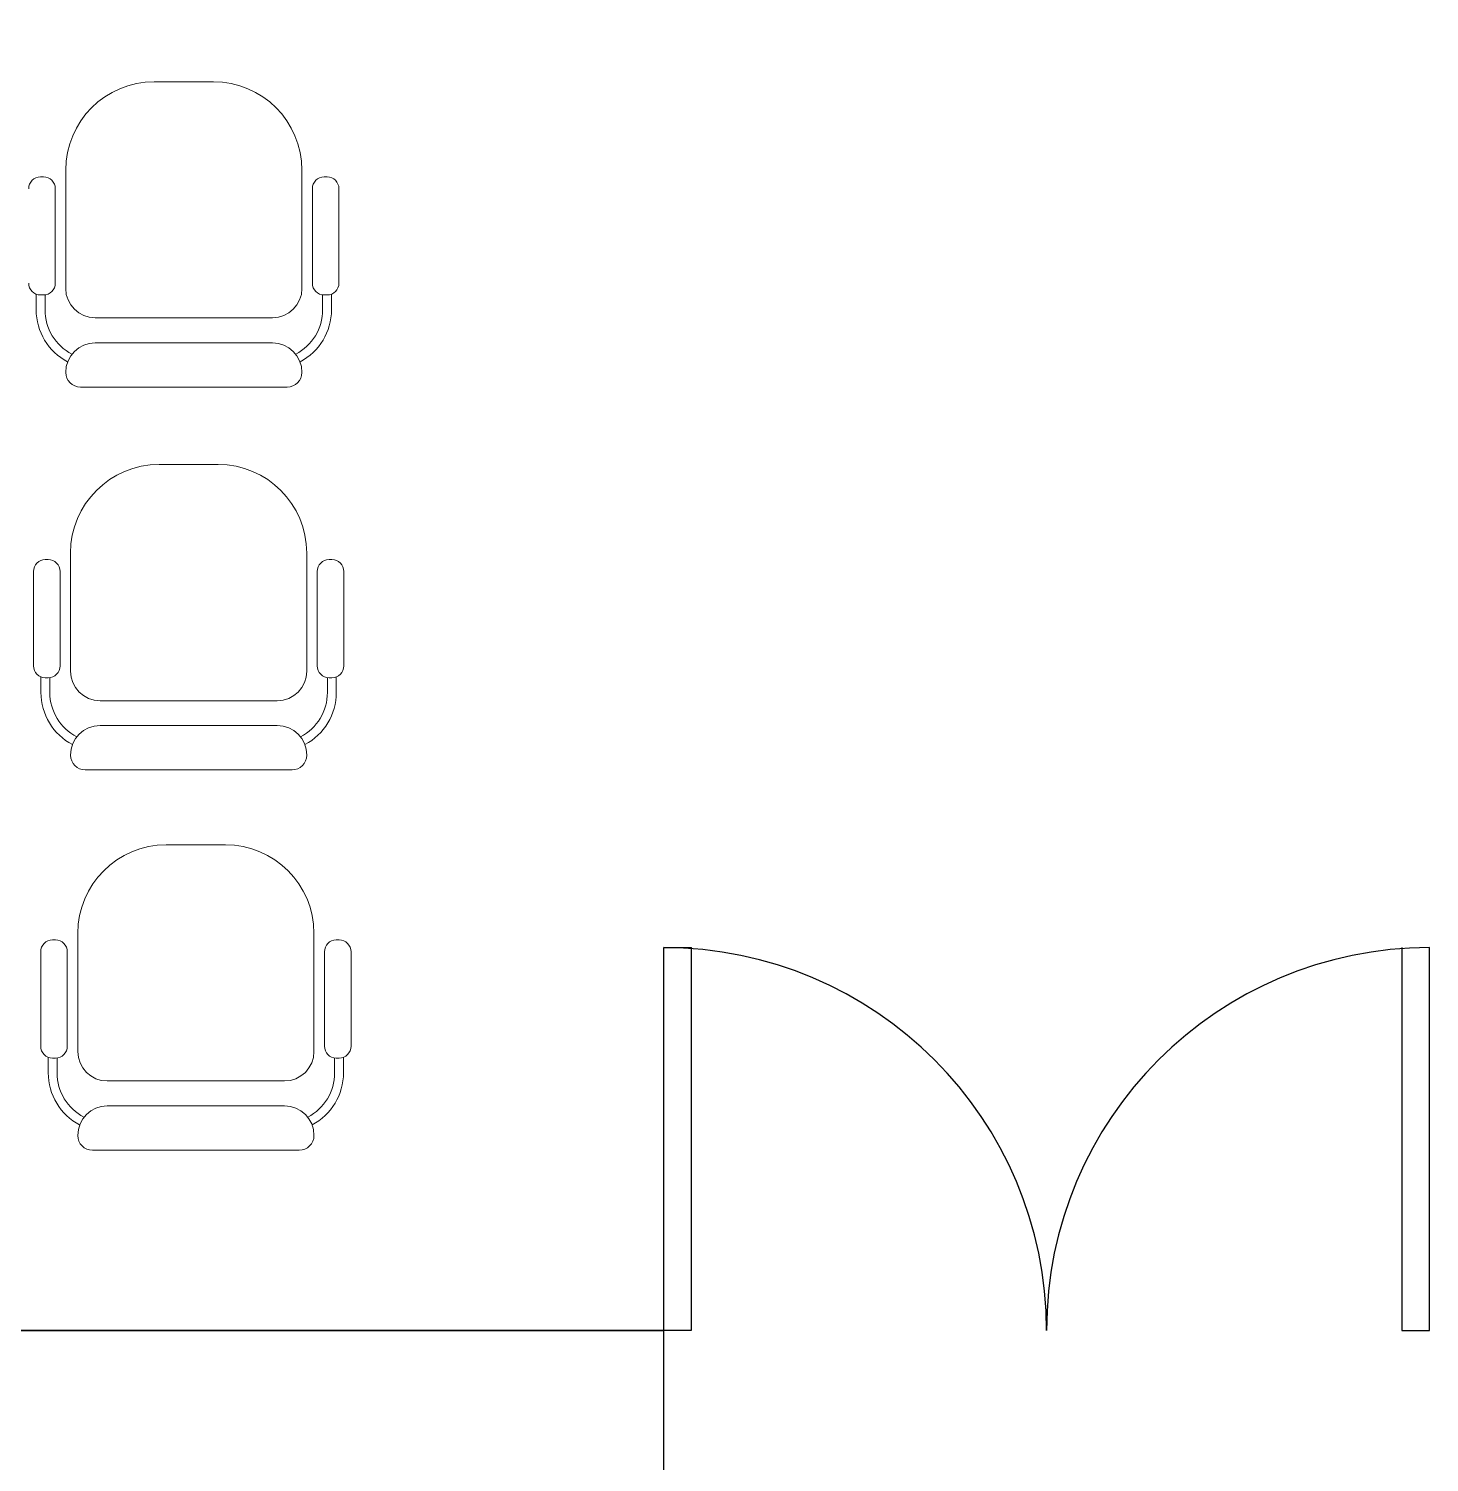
# Model space of a CAD drawing. Header units: millimetres. Extents: x -1911 to 4021, y -174 to 2851.
# Drawn here: x 733.3 to 989.4, y 1414.3 to 1676.5 of the extents above; entities that cross this region are included whole.
import ezdxf

# ---------------------------------------------------------------- set-up
doc = ezdxf.new("R2010")
doc.units = ezdxf.units.MM
doc.layers.add('ARREDI attrezzature - furniture', color=175, linetype='Continuous', lineweight=9)

msp = doc.modelspace()

# ---------------------------------------------------------------- linework, layer by layer
at = {"color": 3}
for p, q in [((849.42, 1438.43), (849.42, 1508.43)), ((854.42, 1508.43), (854.42, 1438.43)), ((984.42, 1508.43), (984.42, 1438.43)), ((989.42, 1438.43), (989.42, 1508.43)), ((854.42, 1438.43), (849.42, 1438.43)), ((984.42, 1438.43), (989.42, 1438.43))]:
    msp.add_line(p, q, dxfattribs=at)
for p, q in [((849.48, 1508.43), (854.48, 1508.43)), ((249.42, 1438.43), (849.42, 1438.43))]:
    msp.add_line(p, q)
at = {"color": 0}
for p, q in [((849.42, 1438.43), (649.42, 1438.43)), ((849.42, 1408.43), (849.42, 1438.43))]:
    msp.add_line(p, q, dxfattribs=at)
at = {"color": 2}
for radius in [700.64, 695.64]:
    msp.add_arc((919.42, 1408.43), radius, 2.45403, 177.54597, dxfattribs=at)
at = {"color": 3}
for centre, start, end in [((849.42, 1438.43), 0, 90), ((989.42, 1438.43), 90, 180)]:
    msp.add_arc(centre, 70, start, end, dxfattribs=at)
at = {"layer": 'ARREDI attrezzature - furniture'}
for p, q in [((767.07, 1666.8), (756.27, 1666.8)), ((767.07, 1666.8), (756.27, 1666.8)), ((767.07, 1666.8), (756.27, 1666.8)), ((767.07, 1666.8), (756.27, 1666.8)), ((767.07, 1666.8), (756.27, 1666.8)), ((767.07, 1666.8), (756.27, 1666.8)), ((736, 1649.4), (735.46, 1649.4)), ((736, 1649.4), (735.46, 1649.4)), ((736, 1649.4), (735.46, 1649.4)), ((736, 1649.4), (735.46, 1649.4)), ((736, 1649.4), (735.46, 1649.4)), ((736, 1649.4), (735.46, 1649.4)), ((740.07, 1650.6), (740.07, 1629)), ((740.07, 1650.6), (740.07, 1629)), ((740.07, 1650.6), (740.07, 1629)), ((740.07, 1650.6), (740.07, 1629)), ((740.07, 1650.6), (740.07, 1629)), ((740.07, 1650.6), (740.07, 1629)), ((783.27, 1629), (783.27, 1650.6)), ((783.27, 1629), (783.27, 1650.6)), ((783.27, 1629), (783.27, 1650.6)), ((783.27, 1629), (783.27, 1650.6)), ((783.27, 1629), (783.27, 1650.6)), ((783.27, 1629), (783.27, 1650.6)), ((787.33, 1649.4), (787.87, 1649.4)), ((787.33, 1649.4), (787.87, 1649.4)), ((787.33, 1649.4), (787.87, 1649.4)), ((787.33, 1649.4), (787.87, 1649.4)), ((787.33, 1649.4), (787.87, 1649.4)), ((787.33, 1649.4), (787.87, 1649.4)), ((738.16, 1629.96), (738.16, 1647.24)), ((738.16, 1629.96), (738.16, 1647.24)), ((738.16, 1629.96), (738.16, 1647.24)), ((738.16, 1629.96), (738.16, 1647.24)), ((738.16, 1629.96), (738.16, 1647.24)), ((738.16, 1629.96), (738.16, 1647.24)), ((785.17, 1629.96), (785.17, 1647.24)), ((785.17, 1629.96), (785.17, 1647.24)), ((785.17, 1629.96), (785.17, 1647.24)), ((785.17, 1629.96), (785.17, 1647.24)), ((785.17, 1629.96), (785.17, 1647.24)), ((785.17, 1629.96), (785.17, 1647.24)), ((790.03, 1647.24), (790.03, 1629.96)), ((790.03, 1647.24), (790.03, 1629.96)), ((790.03, 1647.24), (790.03, 1629.96)), ((790.03, 1647.24), (790.03, 1629.96)), ((790.03, 1647.24), (790.03, 1629.96)), ((790.03, 1647.24), (790.03, 1629.96)), ((734.67, 1625.1), (734.67, 1627.95)), ((734.67, 1625.1), (734.67, 1627.95)), ((734.67, 1625.1), (734.67, 1627.95)), ((734.67, 1625.1), (734.67, 1627.95)), ((734.67, 1625.1), (734.67, 1627.95)), ((734.67, 1625.1), (734.67, 1627.95)), ((735.46, 1627.8), (736, 1627.8)), ((735.46, 1627.8), (736, 1627.8)), ((735.46, 1627.8), (736, 1627.8)), ((735.46, 1627.8), (736, 1627.8)), ((735.46, 1627.8), (736, 1627.8)), ((735.46, 1627.8), (736, 1627.8)), ((736.29, 1625.1), (736.29, 1627.82)), ((736.29, 1625.1), (736.29, 1627.82)), ((736.29, 1625.1), (736.29, 1627.82)), ((736.29, 1625.1), (736.29, 1627.82)), ((736.29, 1625.1), (736.29, 1627.82)), ((736.29, 1625.1), (736.29, 1627.82)), ((787.05, 1625.1), (787.05, 1627.82)), ((787.05, 1625.1), (787.05, 1627.82)), ((787.05, 1625.1), (787.05, 1627.82)), ((787.05, 1625.1), (787.05, 1627.82)), ((787.05, 1625.1), (787.05, 1627.82)), ((787.05, 1625.1), (787.05, 1627.82)), ((787.87, 1627.8), (787.33, 1627.8)), ((787.87, 1627.8), (787.33, 1627.8)), ((787.87, 1627.8), (787.33, 1627.8)), ((787.87, 1627.8), (787.33, 1627.8)), ((787.87, 1627.8), (787.33, 1627.8)), ((787.87, 1627.8), (787.33, 1627.8)), ((788.67, 1625.1), (788.67, 1627.95)), ((788.67, 1625.1), (788.67, 1627.95)), ((788.67, 1625.1), (788.67, 1627.95)), ((788.67, 1625.1), (788.67, 1627.95)), ((788.67, 1625.1), (788.67, 1627.95)), ((788.67, 1625.1), (788.67, 1627.95)), ((745.47, 1623.6), (777.87, 1623.6)), ((745.47, 1623.6), (777.87, 1623.6)), ((745.47, 1623.6), (777.87, 1623.6)), ((745.47, 1623.6), (777.87, 1623.6)), ((745.47, 1623.6), (777.87, 1623.6)), ((745.47, 1623.6), (777.87, 1623.6)), ((777.87, 1619.04), (745.47, 1619.04)), ((777.87, 1619.04), (745.47, 1619.04)), ((777.87, 1619.04), (745.47, 1619.04)), ((777.87, 1619.04), (745.47, 1619.04)), ((777.87, 1619.04), (745.47, 1619.04)), ((777.87, 1619.04), (745.47, 1619.04)), ((740.07, 1613.64), (740.07, 1613.64)), ((740.07, 1613.64), (740.07, 1613.64)), ((740.07, 1613.64), (740.07, 1613.64)), ((740.07, 1613.64), (740.07, 1613.64)), ((740.07, 1613.64), (740.07, 1613.64)), ((740.07, 1613.64), (740.07, 1613.64)), ((783.27, 1613.64), (783.27, 1613.64)), ((783.27, 1613.64), (783.27, 1613.64)), ((783.27, 1613.64), (783.27, 1613.64)), ((783.27, 1613.64), (783.27, 1613.64)), ((783.27, 1613.64), (783.27, 1613.64)), ((783.27, 1613.64), (783.27, 1613.64)), ((742.77, 1610.94), (780.57, 1610.94)), ((742.77, 1610.94), (780.57, 1610.94)), ((742.77, 1610.94), (780.57, 1610.94)), ((742.77, 1610.94), (780.57, 1610.94)), ((767.95, 1596.8), (757.15, 1596.8)), ((767.95, 1596.8), (757.15, 1596.8)), ((767.95, 1596.8), (757.15, 1596.8)), ((767.95, 1596.8), (757.15, 1596.8)), ((767.95, 1596.8), (757.15, 1596.8)), ((767.95, 1596.8), (757.15, 1596.8)), ((736.88, 1579.4), (736.34, 1579.4)), ((736.88, 1579.4), (736.34, 1579.4)), ((736.88, 1579.4), (736.34, 1579.4)), ((736.88, 1579.4), (736.34, 1579.4)), ((736.88, 1579.4), (736.34, 1579.4)), ((736.88, 1579.4), (736.34, 1579.4)), ((740.95, 1580.6), (740.95, 1559)), ((740.95, 1580.6), (740.95, 1559)), ((740.95, 1580.6), (740.95, 1559)), ((740.95, 1580.6), (740.95, 1559)), ((740.95, 1580.6), (740.95, 1559)), ((740.95, 1580.6), (740.95, 1559)), ((784.15, 1559), (784.15, 1580.6)), ((784.15, 1559), (784.15, 1580.6)), ((784.15, 1559), (784.15, 1580.6)), ((784.15, 1559), (784.15, 1580.6)), ((784.15, 1559), (784.15, 1580.6)), ((784.15, 1559), (784.15, 1580.6)), ((788.22, 1579.4), (788.76, 1579.4)), ((788.22, 1579.4), (788.76, 1579.4)), ((788.22, 1579.4), (788.76, 1579.4)), ((788.22, 1579.4), (788.76, 1579.4)), ((788.22, 1579.4), (788.76, 1579.4)), ((788.22, 1579.4), (788.76, 1579.4)), ((734.18, 1577.24), (734.18, 1559.96)), ((734.18, 1577.24), (734.18, 1559.96)), ((734.18, 1577.24), (734.18, 1559.96)), ((734.18, 1577.24), (734.18, 1559.96)), ((734.18, 1577.24), (734.18, 1559.96)), ((734.18, 1577.24), (734.18, 1559.96)), ((739.04, 1559.96), (739.04, 1577.24)), ((739.04, 1559.96), (739.04, 1577.24)), ((739.04, 1559.96), (739.04, 1577.24)), ((739.04, 1559.96), (739.04, 1577.24)), ((739.04, 1559.96), (739.04, 1577.24)), ((739.04, 1559.96), (739.04, 1577.24)), ((786.06, 1559.96), (786.06, 1577.24)), ((786.06, 1559.96), (786.06, 1577.24)), ((786.06, 1559.96), (786.06, 1577.24)), ((786.06, 1559.96), (786.06, 1577.24)), ((786.06, 1559.96), (786.06, 1577.24)), ((786.06, 1559.96), (786.06, 1577.24)), ((790.92, 1577.24), (790.92, 1559.96)), ((790.92, 1577.24), (790.92, 1559.96)), ((790.92, 1577.24), (790.92, 1559.96)), ((790.92, 1577.24), (790.92, 1559.96)), ((790.92, 1577.24), (790.92, 1559.96)), ((790.92, 1577.24), (790.92, 1559.96)), ((735.55, 1555.1), (735.55, 1557.95)), ((735.55, 1555.1), (735.55, 1557.95)), ((735.55, 1555.1), (735.55, 1557.95)), ((735.55, 1555.1), (735.55, 1557.95)), ((735.55, 1555.1), (735.55, 1557.95)), ((735.55, 1555.1), (735.55, 1557.95)), ((736.34, 1557.8), (736.88, 1557.8)), ((736.34, 1557.8), (736.88, 1557.8)), ((736.34, 1557.8), (736.88, 1557.8)), ((736.34, 1557.8), (736.88, 1557.8)), ((736.34, 1557.8), (736.88, 1557.8)), ((736.34, 1557.8), (736.88, 1557.8)), ((737.17, 1555.1), (737.17, 1557.82)), ((737.17, 1555.1), (737.17, 1557.82)), ((737.17, 1555.1), (737.17, 1557.82)), ((737.17, 1555.1), (737.17, 1557.82)), ((737.17, 1555.1), (737.17, 1557.82)), ((737.17, 1555.1), (737.17, 1557.82)), ((787.93, 1555.1), (787.93, 1557.82)), ((787.93, 1555.1), (787.93, 1557.82)), ((787.93, 1555.1), (787.93, 1557.82)), ((787.93, 1555.1), (787.93, 1557.82)), ((787.93, 1555.1), (787.93, 1557.82)), ((787.93, 1555.1), (787.93, 1557.82)), ((788.76, 1557.8), (788.22, 1557.8)), ((788.76, 1557.8), (788.22, 1557.8)), ((788.76, 1557.8), (788.22, 1557.8)), ((788.76, 1557.8), (788.22, 1557.8)), ((788.76, 1557.8), (788.22, 1557.8)), ((788.76, 1557.8), (788.22, 1557.8)), ((789.55, 1555.1), (789.55, 1557.95)), ((789.55, 1555.1), (789.55, 1557.95)), ((789.55, 1555.1), (789.55, 1557.95)), ((789.55, 1555.1), (789.55, 1557.95)), ((789.55, 1555.1), (789.55, 1557.95)), ((789.55, 1555.1), (789.55, 1557.95)), ((746.35, 1553.6), (778.75, 1553.6)), ((746.35, 1553.6), (778.75, 1553.6)), ((746.35, 1553.6), (778.75, 1553.6)), ((746.35, 1553.6), (778.75, 1553.6)), ((746.35, 1553.6), (778.75, 1553.6)), ((746.35, 1553.6), (778.75, 1553.6)), ((778.75, 1549.04), (746.35, 1549.04)), ((778.75, 1549.04), (746.35, 1549.04)), ((778.75, 1549.04), (746.35, 1549.04)), ((778.75, 1549.04), (746.35, 1549.04)), ((778.75, 1549.04), (746.35, 1549.04)), ((778.75, 1549.04), (746.35, 1549.04)), ((740.95, 1543.64), (740.95, 1543.64)), ((740.95, 1543.64), (740.95, 1543.64)), ((740.95, 1543.64), (740.95, 1543.64)), ((740.95, 1543.64), (740.95, 1543.64)), ((740.95, 1543.64), (740.95, 1543.64)), ((740.95, 1543.64), (740.95, 1543.64)), ((784.15, 1543.64), (784.15, 1543.64)), ((784.15, 1543.64), (784.15, 1543.64)), ((784.15, 1543.64), (784.15, 1543.64)), ((784.15, 1543.64), (784.15, 1543.64)), ((784.15, 1543.64), (784.15, 1543.64)), ((784.15, 1543.64), (784.15, 1543.64)), ((743.65, 1540.94), (781.45, 1540.94)), ((743.65, 1540.94), (781.45, 1540.94)), ((743.65, 1540.94), (781.45, 1540.94)), ((743.65, 1540.94), (781.45, 1540.94)), ((769.27, 1527.24), (758.47, 1527.24)), ((769.27, 1527.24), (758.47, 1527.24)), ((769.27, 1527.24), (758.47, 1527.24)), ((769.27, 1527.24), (758.47, 1527.24)), ((769.27, 1527.24), (758.47, 1527.24)), ((769.27, 1527.24), (758.47, 1527.24)), ((742.27, 1511.04), (742.27, 1489.44)), ((742.27, 1511.04), (742.27, 1489.44)), ((742.27, 1511.04), (742.27, 1489.44)), ((742.27, 1511.04), (742.27, 1489.44)), ((742.27, 1511.04), (742.27, 1489.44)), ((742.27, 1511.04), (742.27, 1489.44)), ((785.47, 1489.44), (785.47, 1511.04)), ((785.47, 1489.44), (785.47, 1511.04)), ((785.47, 1489.44), (785.47, 1511.04)), ((785.47, 1489.44), (785.47, 1511.04)), ((785.47, 1489.44), (785.47, 1511.04)), ((785.47, 1489.44), (785.47, 1511.04)), ((735.5, 1507.68), (735.5, 1490.4)), ((735.5, 1507.68), (735.5, 1490.4)), ((735.5, 1507.68), (735.5, 1490.4)), ((735.5, 1507.68), (735.5, 1490.4)), ((735.5, 1507.68), (735.5, 1490.4)), ((735.5, 1507.68), (735.5, 1490.4)), ((738.2, 1509.84), (737.66, 1509.84)), ((738.2, 1509.84), (737.66, 1509.84)), ((738.2, 1509.84), (737.66, 1509.84)), ((738.2, 1509.84), (737.66, 1509.84)), ((738.2, 1509.84), (737.66, 1509.84)), ((738.2, 1509.84), (737.66, 1509.84)), ((740.36, 1490.4), (740.36, 1507.68)), ((740.36, 1490.4), (740.36, 1507.68)), ((740.36, 1490.4), (740.36, 1507.68)), ((740.36, 1490.4), (740.36, 1507.68)), ((740.36, 1490.4), (740.36, 1507.68)), ((740.36, 1490.4), (740.36, 1507.68)), ((787.38, 1490.4), (787.38, 1507.68)), ((787.38, 1490.4), (787.38, 1507.68)), ((787.38, 1490.4), (787.38, 1507.68)), ((787.38, 1490.4), (787.38, 1507.68)), ((787.38, 1490.4), (787.38, 1507.68)), ((787.38, 1490.4), (787.38, 1507.68)), ((789.54, 1509.84), (790.08, 1509.84)), ((789.54, 1509.84), (790.08, 1509.84)), ((789.54, 1509.84), (790.08, 1509.84)), ((789.54, 1509.84), (790.08, 1509.84)), ((789.54, 1509.84), (790.08, 1509.84)), ((789.54, 1509.84), (790.08, 1509.84)), ((792.24, 1507.68), (792.24, 1490.4)), ((792.24, 1507.68), (792.24, 1490.4)), ((792.24, 1507.68), (792.24, 1490.4)), ((792.24, 1507.68), (792.24, 1490.4)), ((792.24, 1507.68), (792.24, 1490.4)), ((792.24, 1507.68), (792.24, 1490.4)), ((736.87, 1485.54), (736.87, 1488.39)), ((736.87, 1485.54), (736.87, 1488.39)), ((736.87, 1485.54), (736.87, 1488.39)), ((736.87, 1485.54), (736.87, 1488.39)), ((736.87, 1485.54), (736.87, 1488.39)), ((736.87, 1485.54), (736.87, 1488.39)), ((737.66, 1488.24), (738.2, 1488.24)), ((737.66, 1488.24), (738.2, 1488.24)), ((737.66, 1488.24), (738.2, 1488.24)), ((737.66, 1488.24), (738.2, 1488.24)), ((737.66, 1488.24), (738.2, 1488.24)), ((737.66, 1488.24), (738.2, 1488.24)), ((738.49, 1485.54), (738.49, 1488.26)), ((738.49, 1485.54), (738.49, 1488.26)), ((738.49, 1485.54), (738.49, 1488.26)), ((738.49, 1485.54), (738.49, 1488.26)), ((738.49, 1485.54), (738.49, 1488.26)), ((738.49, 1485.54), (738.49, 1488.26)), ((789.25, 1485.54), (789.25, 1488.26)), ((789.25, 1485.54), (789.25, 1488.26)), ((789.25, 1485.54), (789.25, 1488.26)), ((789.25, 1485.54), (789.25, 1488.26)), ((789.25, 1485.54), (789.25, 1488.26)), ((789.25, 1485.54), (789.25, 1488.26)), ((790.08, 1488.24), (789.54, 1488.24)), ((790.08, 1488.24), (789.54, 1488.24)), ((790.08, 1488.24), (789.54, 1488.24)), ((790.08, 1488.24), (789.54, 1488.24)), ((790.08, 1488.24), (789.54, 1488.24)), ((790.08, 1488.24), (789.54, 1488.24)), ((790.87, 1485.54), (790.87, 1488.39)), ((790.87, 1485.54), (790.87, 1488.39)), ((790.87, 1485.54), (790.87, 1488.39)), ((790.87, 1485.54), (790.87, 1488.39)), ((790.87, 1485.54), (790.87, 1488.39)), ((790.87, 1485.54), (790.87, 1488.39)), ((747.67, 1484.04), (780.07, 1484.04)), ((747.67, 1484.04), (780.07, 1484.04)), ((747.67, 1484.04), (780.07, 1484.04)), ((747.67, 1484.04), (780.07, 1484.04)), ((747.67, 1484.04), (780.07, 1484.04)), ((747.67, 1484.04), (780.07, 1484.04)), ((780.07, 1479.48), (747.67, 1479.48)), ((780.07, 1479.48), (747.67, 1479.48)), ((780.07, 1479.48), (747.67, 1479.48)), ((780.07, 1479.48), (747.67, 1479.48)), ((780.07, 1479.48), (747.67, 1479.48)), ((780.07, 1479.48), (747.67, 1479.48)), ((742.27, 1474.08), (742.27, 1474.08)), ((742.27, 1474.08), (742.27, 1474.08)), ((742.27, 1474.08), (742.27, 1474.08)), ((742.27, 1474.08), (742.27, 1474.08)), ((742.27, 1474.08), (742.27, 1474.08)), ((742.27, 1474.08), (742.27, 1474.08)), ((785.47, 1474.08), (785.47, 1474.08)), ((785.47, 1474.08), (785.47, 1474.08)), ((785.47, 1474.08), (785.47, 1474.08)), ((785.47, 1474.08), (785.47, 1474.08)), ((785.47, 1474.08), (785.47, 1474.08)), ((785.47, 1474.08), (785.47, 1474.08)), ((744.97, 1471.38), (782.77, 1471.38)), ((744.97, 1471.38), (782.77, 1471.38)), ((744.97, 1471.38), (782.77, 1471.38)), ((744.97, 1471.38), (782.77, 1471.38))]:
    msp.add_line(p, q, dxfattribs=at)
for centre, radius, start, end in [((756.27, 1650.6), 16.2, 90, 180), ((756.27, 1650.6), 16.2, 90, 180), ((756.27, 1650.6), 16.2, 90, 180), ((756.27, 1650.6), 16.2, 90, 180), ((756.27, 1650.6), 16.2, 90, 180), ((756.27, 1650.6), 16.2, 90, 180), ((767.07, 1650.6), 16.2, 0, 90), ((767.07, 1650.6), 16.2, 0, 90), ((767.07, 1650.6), 16.2, 0, 90), ((767.07, 1650.6), 16.2, 0, 90), ((767.07, 1650.6), 16.2, 0, 90), ((767.07, 1650.6), 16.2, 0, 90), ((735.46, 1647.24), 2.16, 90, 180), ((735.46, 1647.24), 2.16, 90, 180), ((735.46, 1647.24), 2.16, 90, 180), ((735.46, 1647.24), 2.16, 90, 180), ((735.46, 1647.24), 2.16, 90, 180), ((735.46, 1647.24), 2.16, 90, 180), ((736, 1647.24), 2.16, 0, 90), ((736, 1647.24), 2.16, 0, 90), ((736, 1647.24), 2.16, 0, 90), ((736, 1647.24), 2.16, 0, 90), ((736, 1647.24), 2.16, 0, 90), ((736, 1647.24), 2.16, 0, 90), ((787.33, 1647.24), 2.16, 90, 180), ((787.33, 1647.24), 2.16, 90, 180), ((787.33, 1647.24), 2.16, 90, 180), ((787.33, 1647.24), 2.16, 90, 180), ((787.33, 1647.24), 2.16, 90, 180), ((787.33, 1647.24), 2.16, 90, 180), ((787.87, 1647.24), 2.16, 0, 90), ((787.87, 1647.24), 2.16, 0, 90), ((787.87, 1647.24), 2.16, 0, 90), ((787.87, 1647.24), 2.16, 0, 90), ((787.87, 1647.24), 2.16, 0, 90), ((787.87, 1647.24), 2.16, 0, 90), ((735.46, 1629.96), 2.16, 180, 270), ((735.46, 1629.96), 2.16, 180, 270), ((735.46, 1629.96), 2.16, 180, 270), ((735.46, 1629.96), 2.16, 180, 270), ((735.46, 1629.96), 2.16, 180, 270), ((735.46, 1629.96), 2.16, 180, 270), ((736, 1629.96), 2.16, 270, 0), ((736, 1629.96), 2.16, 270, 0), ((736, 1629.96), 2.16, 270, 0), ((736, 1629.96), 2.16, 270, 0), ((736, 1629.96), 2.16, 270, 0), ((736, 1629.96), 2.16, 270, 0), ((745.47, 1629), 5.4, 180, 270), ((745.47, 1629), 5.4, 180, 270), ((745.47, 1629), 5.4, 180, 270), ((745.47, 1629), 5.4, 180, 270), ((745.47, 1629), 5.4, 180, 270), ((745.47, 1629), 5.4, 180, 270), ((777.87, 1629), 5.4, 270, 360), ((777.87, 1629), 5.4, 270, 360), ((777.87, 1629), 5.4, 270, 360), ((777.87, 1629), 5.4, 270, 360), ((777.87, 1629), 5.4, 270, 360), ((777.87, 1629), 5.4, 270, 360), ((787.33, 1629.96), 2.16, 180, 270), ((787.33, 1629.96), 2.16, 180, 270), ((787.33, 1629.96), 2.16, 180, 270), ((787.33, 1629.96), 2.16, 180, 270), ((787.33, 1629.96), 2.16, 180, 270), ((787.33, 1629.96), 2.16, 180, 270), ((787.87, 1629.96), 2.16, 270, 0), ((787.87, 1629.96), 2.16, 270, 0), ((787.87, 1629.96), 2.16, 270, 0), ((787.87, 1629.96), 2.16, 270, 0), ((787.87, 1629.96), 2.16, 270, 0), ((787.87, 1629.96), 2.16, 270, 0), ((745.47, 1625.1), 10.8, 180, 242.1194), ((745.47, 1625.1), 10.8, 180, 242.1194), ((745.47, 1625.1), 10.8, 180, 242.1194), ((745.47, 1625.1), 10.8, 180, 242.1194), ((745.47, 1625.1), 10.8, 180, 242.1194), ((745.47, 1625.1), 10.8, 180, 242.1194), ((745.47, 1625.1), 9.18, 180, 242.3805), ((745.47, 1625.1), 9.18, 180, 242.3805), ((745.47, 1625.1), 9.18, 180, 242.3805), ((745.47, 1625.1), 9.18, 180, 242.3805), ((745.47, 1625.1), 9.18, 180, 242.3805), ((745.47, 1625.1), 9.18, 180, 242.3805), ((777.87, 1625.1), 9.18, 297.6195, 0), ((777.87, 1625.1), 9.18, 297.6195, 0), ((777.87, 1625.1), 9.18, 297.6195, 0), ((777.87, 1625.1), 9.18, 297.6195, 0), ((777.87, 1625.1), 9.18, 297.6195, 0), ((777.87, 1625.1), 9.18, 297.6195, 0), ((777.87, 1625.1), 10.8, 297.8806, 0), ((777.87, 1625.1), 10.8, 297.8806, 0), ((777.87, 1625.1), 10.8, 297.8806, 0), ((777.87, 1625.1), 10.8, 297.8806, 0), ((777.87, 1625.1), 10.8, 297.8806, 0), ((777.87, 1625.1), 10.8, 297.8806, 0), ((745.47, 1613.64), 5.4, 90, 180), ((745.47, 1613.64), 5.4, 90, 180), ((745.47, 1613.64), 5.4, 90, 180), ((745.47, 1613.64), 5.4, 90, 180), ((745.47, 1613.64), 5.4, 90, 180), ((745.47, 1613.64), 5.4, 90, 180), ((777.87, 1613.64), 5.4, 0, 90), ((777.87, 1613.64), 5.4, 0, 90), ((777.87, 1613.64), 5.4, 0, 90), ((777.87, 1613.64), 5.4, 0, 90), ((777.87, 1613.64), 5.4, 0, 90), ((777.87, 1613.64), 5.4, 0, 90), ((742.77, 1613.64), 2.7, 180, 270), ((742.77, 1613.64), 2.7, 180, 270), ((742.77, 1613.64), 2.7, 180, 270), ((742.77, 1613.64), 2.7, 180, 270), ((742.77, 1613.64), 2.7, 180, 270), ((742.77, 1613.64), 2.7, 180, 270), ((780.57, 1613.64), 2.7, 270, 360), ((780.57, 1613.64), 2.7, 270, 360), ((780.57, 1613.64), 2.7, 270, 360), ((780.57, 1613.64), 2.7, 270, 360), ((780.57, 1613.64), 2.7, 270, 360), ((780.57, 1613.64), 2.7, 270, 360), ((757.15, 1580.6), 16.2, 90, 180), ((757.15, 1580.6), 16.2, 90, 180), ((757.15, 1580.6), 16.2, 90, 180), ((757.15, 1580.6), 16.2, 90, 180), ((757.15, 1580.6), 16.2, 90, 180), ((757.15, 1580.6), 16.2, 90, 180), ((767.95, 1580.6), 16.2, 0, 90), ((767.95, 1580.6), 16.2, 0, 90), ((767.95, 1580.6), 16.2, 0, 90), ((767.95, 1580.6), 16.2, 0, 90), ((767.95, 1580.6), 16.2, 0, 90), ((767.95, 1580.6), 16.2, 0, 90), ((736.34, 1577.24), 2.16, 90, 180), ((736.34, 1577.24), 2.16, 90, 180), ((736.34, 1577.24), 2.16, 90, 180), ((736.34, 1577.24), 2.16, 90, 180), ((736.34, 1577.24), 2.16, 90, 180), ((736.34, 1577.24), 2.16, 90, 180), ((736.88, 1577.24), 2.16, 0, 90), ((736.88, 1577.24), 2.16, 0, 90), ((736.88, 1577.24), 2.16, 0, 90), ((736.88, 1577.24), 2.16, 0, 90), ((736.88, 1577.24), 2.16, 0, 90), ((736.88, 1577.24), 2.16, 0, 90), ((788.22, 1577.24), 2.16, 90, 180), ((788.22, 1577.24), 2.16, 90, 180), ((788.22, 1577.24), 2.16, 90, 180), ((788.22, 1577.24), 2.16, 90, 180), ((788.22, 1577.24), 2.16, 90, 180), ((788.22, 1577.24), 2.16, 90, 180), ((788.76, 1577.24), 2.16, 0, 90), ((788.76, 1577.24), 2.16, 0, 90), ((788.76, 1577.24), 2.16, 0, 90), ((788.76, 1577.24), 2.16, 0, 90), ((788.76, 1577.24), 2.16, 0, 90), ((788.76, 1577.24), 2.16, 0, 90), ((736.34, 1559.96), 2.16, 180, 270), ((736.34, 1559.96), 2.16, 180, 270), ((736.34, 1559.96), 2.16, 180, 270), ((736.34, 1559.96), 2.16, 180, 270), ((736.34, 1559.96), 2.16, 180, 270), ((736.34, 1559.96), 2.16, 180, 270), ((736.88, 1559.96), 2.16, 270, 0), ((736.88, 1559.96), 2.16, 270, 0), ((736.88, 1559.96), 2.16, 270, 0), ((736.88, 1559.96), 2.16, 270, 0), ((736.88, 1559.96), 2.16, 270, 0), ((736.88, 1559.96), 2.16, 270, 0), ((746.35, 1559), 5.4, 180, 270), ((746.35, 1559), 5.4, 180, 270), ((746.35, 1559), 5.4, 180, 270), ((746.35, 1559), 5.4, 180, 270), ((746.35, 1559), 5.4, 180, 270), ((746.35, 1559), 5.4, 180, 270), ((778.75, 1559), 5.4, 270, 360), ((778.75, 1559), 5.4, 270, 360), ((778.75, 1559), 5.4, 270, 360), ((778.75, 1559), 5.4, 270, 360), ((778.75, 1559), 5.4, 270, 360), ((778.75, 1559), 5.4, 270, 360), ((788.22, 1559.96), 2.16, 180, 270), ((788.22, 1559.96), 2.16, 180, 270), ((788.22, 1559.96), 2.16, 180, 270), ((788.22, 1559.96), 2.16, 180, 270), ((788.22, 1559.96), 2.16, 180, 270), ((788.22, 1559.96), 2.16, 180, 270), ((788.76, 1559.96), 2.16, 270, 0), ((788.76, 1559.96), 2.16, 270, 0), ((788.76, 1559.96), 2.16, 270, 0), ((788.76, 1559.96), 2.16, 270, 0), ((788.76, 1559.96), 2.16, 270, 0), ((788.76, 1559.96), 2.16, 270, 0), ((746.35, 1555.1), 10.8, 180, 242.1194), ((746.35, 1555.1), 10.8, 180, 242.1194), ((746.35, 1555.1), 10.8, 180, 242.1194), ((746.35, 1555.1), 10.8, 180, 242.1194), ((746.35, 1555.1), 10.8, 180, 242.1194), ((746.35, 1555.1), 10.8, 180, 242.1194), ((746.35, 1555.1), 9.18, 180, 242.3805), ((746.35, 1555.1), 9.18, 180, 242.3805), ((746.35, 1555.1), 9.18, 180, 242.3805), ((746.35, 1555.1), 9.18, 180, 242.3805), ((746.35, 1555.1), 9.18, 180, 242.3805), ((746.35, 1555.1), 9.18, 180, 242.3805), ((778.75, 1555.1), 9.18, 297.6195, 0), ((778.75, 1555.1), 9.18, 297.6195, 0), ((778.75, 1555.1), 9.18, 297.6195, 0), ((778.75, 1555.1), 9.18, 297.6195, 0), ((778.75, 1555.1), 9.18, 297.6195, 0), ((778.75, 1555.1), 9.18, 297.6195, 0), ((778.75, 1555.1), 10.8, 297.8806, 0), ((778.75, 1555.1), 10.8, 297.8806, 0), ((778.75, 1555.1), 10.8, 297.8806, 0), ((778.75, 1555.1), 10.8, 297.8806, 0), ((778.75, 1555.1), 10.8, 297.8806, 0), ((778.75, 1555.1), 10.8, 297.8806, 0), ((746.35, 1543.64), 5.4, 90, 180), ((746.35, 1543.64), 5.4, 90, 180), ((746.35, 1543.64), 5.4, 90, 180), ((746.35, 1543.64), 5.4, 90, 180), ((746.35, 1543.64), 5.4, 90, 180), ((746.35, 1543.64), 5.4, 90, 180), ((778.75, 1543.64), 5.4, 0, 90), ((778.75, 1543.64), 5.4, 0, 90), ((778.75, 1543.64), 5.4, 0, 90), ((778.75, 1543.64), 5.4, 0, 90), ((778.75, 1543.64), 5.4, 0, 90), ((778.75, 1543.64), 5.4, 0, 90), ((743.65, 1543.64), 2.7, 180, 270), ((743.65, 1543.64), 2.7, 180, 270), ((743.65, 1543.64), 2.7, 180, 270), ((743.65, 1543.64), 2.7, 180, 270), ((743.65, 1543.64), 2.7, 180, 270), ((743.65, 1543.64), 2.7, 180, 270), ((781.45, 1543.64), 2.7, 270, 360), ((781.45, 1543.64), 2.7, 270, 360), ((781.45, 1543.64), 2.7, 270, 360), ((781.45, 1543.64), 2.7, 270, 360), ((781.45, 1543.64), 2.7, 270, 360), ((781.45, 1543.64), 2.7, 270, 360), ((758.47, 1511.04), 16.2, 90, 180), ((758.47, 1511.04), 16.2, 90, 180), ((758.47, 1511.04), 16.2, 90, 180), ((758.47, 1511.04), 16.2, 90, 180), ((758.47, 1511.04), 16.2, 90, 180), ((758.47, 1511.04), 16.2, 90, 180), ((769.27, 1511.04), 16.2, 0, 90), ((769.27, 1511.04), 16.2, 0, 90), ((769.27, 1511.04), 16.2, 0, 90), ((769.27, 1511.04), 16.2, 0, 90), ((769.27, 1511.04), 16.2, 0, 90), ((769.27, 1511.04), 16.2, 0, 90), ((737.66, 1507.68), 2.16, 90, 180), ((737.66, 1507.68), 2.16, 90, 180), ((737.66, 1507.68), 2.16, 90, 180), ((737.66, 1507.68), 2.16, 90, 180), ((737.66, 1507.68), 2.16, 90, 180), ((737.66, 1507.68), 2.16, 90, 180), ((738.2, 1507.68), 2.16, 0, 90), ((738.2, 1507.68), 2.16, 0, 90), ((738.2, 1507.68), 2.16, 0, 90), ((738.2, 1507.68), 2.16, 0, 90), ((738.2, 1507.68), 2.16, 0, 90), ((738.2, 1507.68), 2.16, 0, 90), ((789.54, 1507.68), 2.16, 90, 180), ((789.54, 1507.68), 2.16, 90, 180), ((789.54, 1507.68), 2.16, 90, 180), ((789.54, 1507.68), 2.16, 90, 180), ((789.54, 1507.68), 2.16, 90, 180), ((789.54, 1507.68), 2.16, 90, 180), ((790.08, 1507.68), 2.16, 0, 90), ((790.08, 1507.68), 2.16, 0, 90), ((790.08, 1507.68), 2.16, 0, 90), ((790.08, 1507.68), 2.16, 0, 90), ((790.08, 1507.68), 2.16, 0, 90), ((790.08, 1507.68), 2.16, 0, 90), ((737.66, 1490.4), 2.16, 180, 270), ((737.66, 1490.4), 2.16, 180, 270), ((737.66, 1490.4), 2.16, 180, 270), ((737.66, 1490.4), 2.16, 180, 270), ((737.66, 1490.4), 2.16, 180, 270), ((737.66, 1490.4), 2.16, 180, 270), ((738.2, 1490.4), 2.16, 270, 0), ((738.2, 1490.4), 2.16, 270, 0), ((738.2, 1490.4), 2.16, 270, 0), ((738.2, 1490.4), 2.16, 270, 0), ((738.2, 1490.4), 2.16, 270, 0), ((738.2, 1490.4), 2.16, 270, 0), ((747.67, 1489.44), 5.4, 180, 270), ((747.67, 1489.44), 5.4, 180, 270), ((747.67, 1489.44), 5.4, 180, 270), ((747.67, 1489.44), 5.4, 180, 270), ((747.67, 1489.44), 5.4, 180, 270), ((747.67, 1489.44), 5.4, 180, 270), ((780.07, 1489.44), 5.4, 270, 360), ((780.07, 1489.44), 5.4, 270, 360), ((780.07, 1489.44), 5.4, 270, 360), ((780.07, 1489.44), 5.4, 270, 360), ((780.07, 1489.44), 5.4, 270, 360), ((780.07, 1489.44), 5.4, 270, 360), ((789.54, 1490.4), 2.16, 180, 270), ((789.54, 1490.4), 2.16, 180, 270), ((789.54, 1490.4), 2.16, 180, 270), ((789.54, 1490.4), 2.16, 180, 270), ((789.54, 1490.4), 2.16, 180, 270), ((789.54, 1490.4), 2.16, 180, 270), ((790.08, 1490.4), 2.16, 270, 0), ((790.08, 1490.4), 2.16, 270, 0), ((790.08, 1490.4), 2.16, 270, 0), ((790.08, 1490.4), 2.16, 270, 0), ((790.08, 1490.4), 2.16, 270, 0), ((790.08, 1490.4), 2.16, 270, 0), ((747.67, 1485.54), 10.8, 180, 242.1194), ((747.67, 1485.54), 10.8, 180, 242.1194), ((747.67, 1485.54), 10.8, 180, 242.1194), ((747.67, 1485.54), 10.8, 180, 242.1194), ((747.67, 1485.54), 10.8, 180, 242.1194), ((747.67, 1485.54), 10.8, 180, 242.1194), ((747.67, 1485.54), 9.18, 180, 242.3805), ((747.67, 1485.54), 9.18, 180, 242.3805), ((747.67, 1485.54), 9.18, 180, 242.3805), ((747.67, 1485.54), 9.18, 180, 242.3805), ((747.67, 1485.54), 9.18, 180, 242.3805), ((747.67, 1485.54), 9.18, 180, 242.3805), ((780.07, 1485.54), 9.18, 297.6195, 0), ((780.07, 1485.54), 9.18, 297.6195, 0), ((780.07, 1485.54), 9.18, 297.6195, 0), ((780.07, 1485.54), 9.18, 297.6195, 0), ((780.07, 1485.54), 9.18, 297.6195, 0), ((780.07, 1485.54), 9.18, 297.6195, 0), ((780.07, 1485.54), 10.8, 297.8806, 0), ((780.07, 1485.54), 10.8, 297.8806, 0), ((780.07, 1485.54), 10.8, 297.8806, 0), ((780.07, 1485.54), 10.8, 297.8806, 0), ((780.07, 1485.54), 10.8, 297.8806, 0), ((780.07, 1485.54), 10.8, 297.8806, 0), ((747.67, 1474.08), 5.4, 90, 180), ((747.67, 1474.08), 5.4, 90, 180), ((747.67, 1474.08), 5.4, 90, 180), ((747.67, 1474.08), 5.4, 90, 180), ((747.67, 1474.08), 5.4, 90, 180), ((747.67, 1474.08), 5.4, 90, 180), ((780.07, 1474.08), 5.4, 0, 90), ((780.07, 1474.08), 5.4, 0, 90), ((780.07, 1474.08), 5.4, 0, 90), ((780.07, 1474.08), 5.4, 0, 90), ((780.07, 1474.08), 5.4, 0, 90), ((780.07, 1474.08), 5.4, 0, 90), ((744.97, 1474.08), 2.7, 180, 270), ((744.97, 1474.08), 2.7, 180, 270), ((744.97, 1474.08), 2.7, 180, 270), ((744.97, 1474.08), 2.7, 180, 270), ((744.97, 1474.08), 2.7, 180, 270), ((744.97, 1474.08), 2.7, 180, 270), ((782.77, 1474.08), 2.7, 270, 360), ((782.77, 1474.08), 2.7, 270, 360), ((782.77, 1474.08), 2.7, 270, 360), ((782.77, 1474.08), 2.7, 270, 360), ((782.77, 1474.08), 2.7, 270, 360), ((782.77, 1474.08), 2.7, 270, 360)]:
    msp.add_arc(centre, radius, start, end, dxfattribs=at)

doc.saveas('drawing.dxf')
